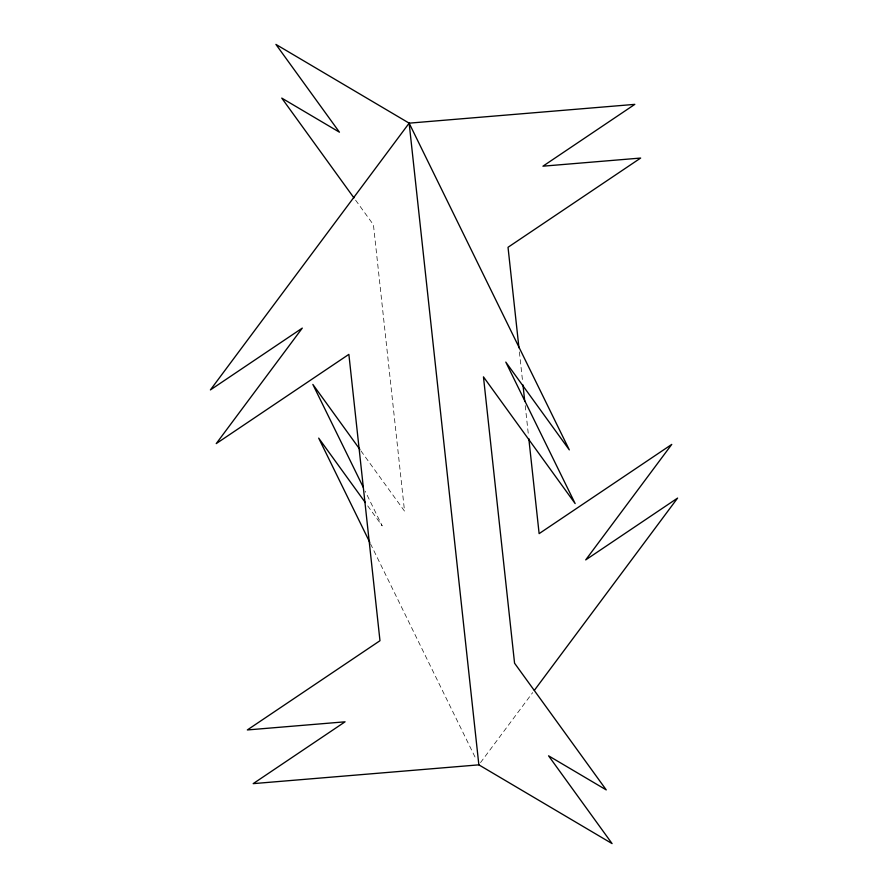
<?xml version="1.0" encoding="UTF-8"?>
<svg xmlns="http://www.w3.org/2000/svg" width="888" height="888" viewBox="0 0 888 888"><rect width="100%" height="100%" fill="white"/><g stroke="black" fill="none" stroke-linecap="round" stroke-linejoin="round"><path stroke-width="0.67" stroke-dasharray="4.44 3.33" d="M480.508 762.625L532.678 692.596M355.589 200.133L373.437 224.797L404.54 511.144L360.728 450.593M367.732 505.905L382.206 525.907L365.179 491.164M370.451 543.711L476.423 759.884M519.391 351.914L522.533 380.819M525.219 405.605L528.515 435.886"/><path stroke-width="1.33" d="M518.947 347.785L508.025 247.286L640.659 158.053L542.934 166.189L634.82 104.362L409.146 123.155L210.401 389.921L302.297 328.094L216.239 443.6L348.873 354.368L379.975 640.714L247.341 729.947L345.066 721.811L253.18 783.638L478.854 764.846L612.087 843.6L548.562 755.81L606.249 789.909L514.563 663.203L483.461 376.856L575.147 503.574L505.794 362.093L569.308 449.883L409.146 123.155L275.913 44.4L339.438 132.19L281.751 98.091L353.957 197.891M534.332 690.376L677.6 498.079L585.703 559.906L671.761 444.4L539.127 533.633L528.815 438.639M359.918 449.472L312.854 384.426L363.347 487.434M365.323 502.575L318.692 438.117L369.841 542.468M522.976 384.948L524.775 401.476M409.146 123.155L478.854 764.846"/></g></svg>
